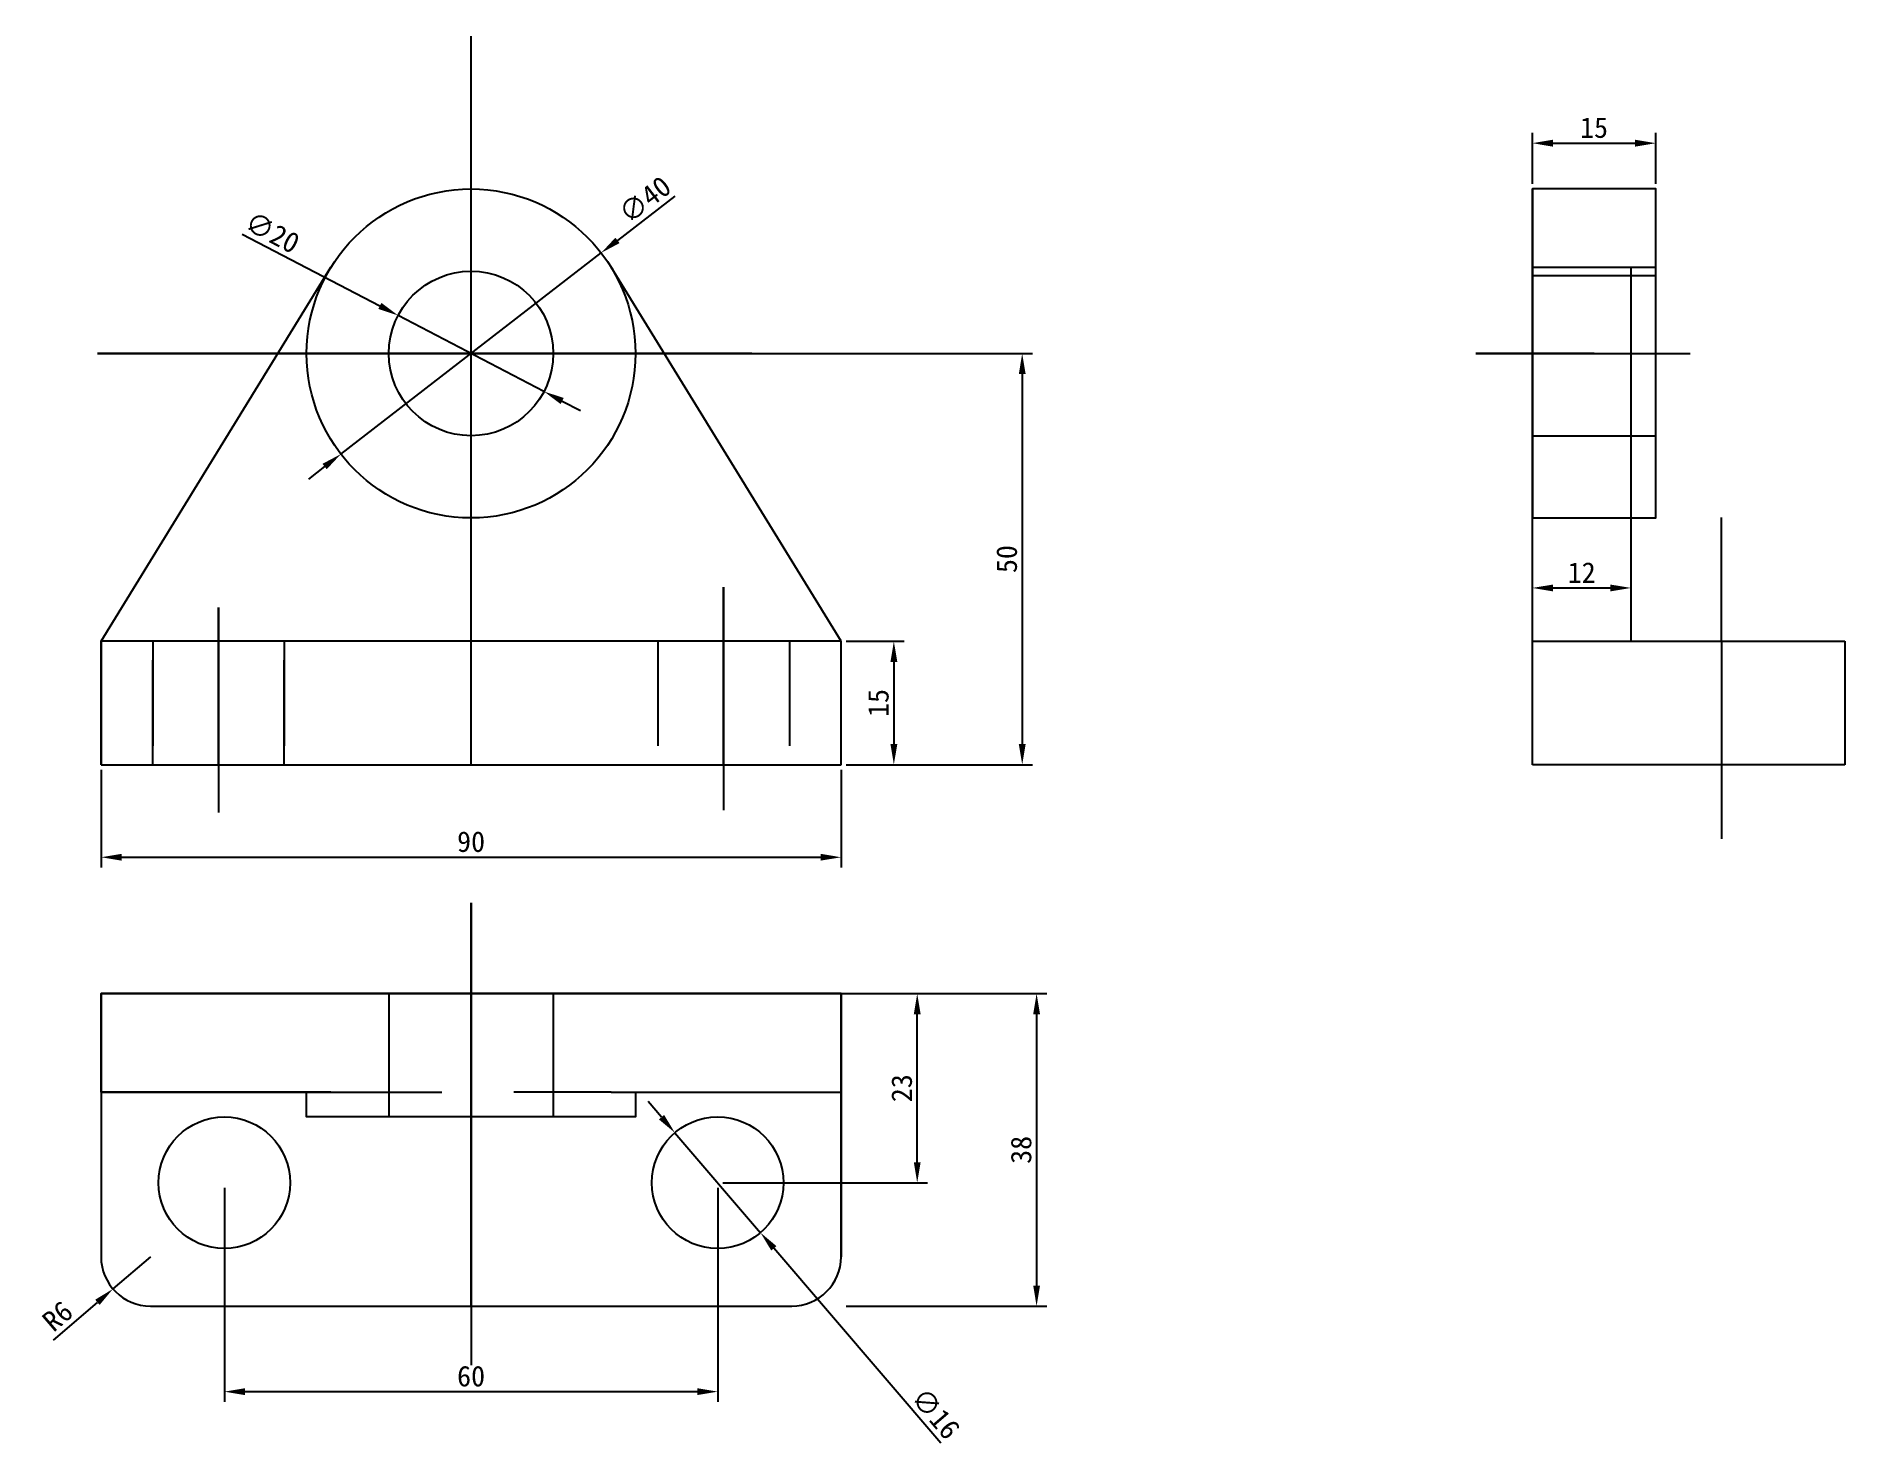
# Model space of a CAD drawing. Header units: millimetres. Extents: x 540 to 760, y 409 to 580.
import ezdxf

# ---------------------------------------------------------------- set-up
doc = ezdxf.new("R2010")
doc.units = ezdxf.units.MM
doc.linetypes.add('BORDER', pattern=[44.45, 12.7, -6.35, 12.7, -6.35, 0, -6.35])
doc.layers.get('Defpoints').update_dxf_attribs({"color": 240, "linetype": 'BORDER'})
doc.layers.add('图层1', color=50, linetype='Continuous')
doc.styles.get("Standard").update_dxf_attribs({"font": ''})
doc.styles.get('Standard').set_extended_font_data('SimSun')
doc.dimstyles.new('ISO-25', dxfattribs={"dimtxt": 2.5, "dimasz": 2.5, "dimexe": 1.25, "dimexo": 0.625, "dimtad": 1, "dimtxsty": 'Standard', "dimcen": 2.5, "dimadec": 0, "dimazin": 0, "dimtfac": 1, "dimtmove": 0, "dimatfit": 3, "dimfxl": 1, "dimarcsym": 0})

# ---------------------------------------------------------------- blocks, each defined once
blk = doc.blocks.new('*D15')
at = {"color": 0, "lineweight": -2}
for p, q in [((562.83, 440.14), (562.83, 414.11)), ((622.83, 440.14), (622.83, 414.11)), ((565.33, 415.36), (620.33, 415.36))]:
    blk.add_line(p, q, dxfattribs=at)
at = {"color": 0}
for points in [[(565.33, 415.78), (565.33, 414.94), (562.83, 415.36)], [(620.33, 414.94), (620.33, 415.78), (622.83, 415.36)]]:
    blk.add_solid(points, dxfattribs=at)
at = {"layer": 'Defpoints', "color": 0}
for p in [(562.83, 440.76), (622.83, 440.76), (622.83, 415.36)]:
    blk.add_point(p, dxfattribs=at)
at = {"color": 0, "insert": (592.83, 417.23), "char_height": 2.5, "attachment_point": 5}
blk.add_mtext('60', dxfattribs=at)
blk = doc.blocks.new('*D17')
at = {"color": 0, "lineweight": -2}
for p, q in [((623.45, 463.76), (648.34, 463.76)), ((647.09, 443.26), (647.09, 461.26)), ((623.45, 440.76), (648.34, 440.76))]:
    blk.add_line(p, q, dxfattribs=at)
at = {"color": 0}
for points in [[(647.51, 461.26), (646.68, 461.26), (647.09, 463.76)], [(646.68, 443.26), (647.51, 443.26), (647.09, 440.76)]]:
    blk.add_solid(points, dxfattribs=at)
at = {"layer": 'Defpoints', "color": 0}
for p in [(622.83, 463.76), (647.09, 463.76), (622.83, 440.76)]:
    blk.add_point(p, dxfattribs=at)
at = {"color": 0, "insert": (645.22, 452.26), "char_height": 2.5, "attachment_point": 5, "rotation": 90}
blk.add_mtext('23', dxfattribs=at)
blk = doc.blocks.new('*D18')
at = {"color": 0, "lineweight": -2}
for p, q in [((593.45, 541.6), (661.11, 541.6)), ((659.86, 539.1), (659.86, 494.1)), ((638.45, 491.6), (661.11, 491.6))]:
    blk.add_line(p, q, dxfattribs=at)
at = {"color": 0}
for points in [[(660.28, 539.1), (659.45, 539.1), (659.86, 541.6)], [(659.45, 494.1), (660.28, 494.1), (659.86, 491.6)]]:
    blk.add_solid(points, dxfattribs=at)
at = {"layer": 'Defpoints', "color": 0}
for p in [(592.83, 541.6), (637.83, 491.6), (659.86, 491.6)]:
    blk.add_point(p, dxfattribs=at)
at = {"color": 0, "insert": (657.99, 516.6), "char_height": 2.5, "attachment_point": 5, "rotation": 90}
blk.add_mtext('50', dxfattribs=at)
blk = doc.blocks.new('*D19')
at = {"color": 0, "lineweight": -2}
for p, q in [((547.83, 490.97), (547.83, 479.09)), ((637.83, 490.97), (637.83, 479.09)), ((550.33, 480.34), (635.33, 480.34))]:
    blk.add_line(p, q, dxfattribs=at)
at = {"color": 0}
for points in [[(550.33, 480.76), (550.33, 479.93), (547.83, 480.34)], [(635.33, 479.93), (635.33, 480.76), (637.83, 480.34)]]:
    blk.add_solid(points, dxfattribs=at)
at = {"layer": 'Defpoints', "color": 0}
for p in [(547.83, 491.6), (637.83, 491.6), (637.83, 480.34)]:
    blk.add_point(p, dxfattribs=at)
at = {"color": 0, "insert": (592.83, 482.22), "char_height": 2.5, "attachment_point": 5}
blk.add_mtext('90', dxfattribs=at)
blk = doc.blocks.new('*D20')
at = {"color": 0, "lineweight": -2}
for p, q in [((638.45, 506.6), (645.5, 506.6)), ((644.25, 504.1), (644.25, 494.1)), ((638.45, 491.6), (645.5, 491.6))]:
    blk.add_line(p, q, dxfattribs=at)
at = {"color": 0}
for points in [[(644.67, 504.1), (643.84, 504.1), (644.25, 506.6)], [(643.84, 494.1), (644.67, 494.1), (644.25, 491.6)]]:
    blk.add_solid(points, dxfattribs=at)
at = {"layer": 'Defpoints', "color": 0}
for p in [(637.83, 506.6), (637.83, 491.6), (644.25, 491.6)]:
    blk.add_point(p, dxfattribs=at)
at = {"color": 0, "insert": (642.38, 499.1), "char_height": 2.5, "attachment_point": 5, "rotation": 90}
blk.add_mtext('15', dxfattribs=at)
blk = doc.blocks.new('*D21')
at = {"color": 0, "lineweight": -2}
for p, q in [((721.91, 507.22), (721.91, 514.34)), ((724.41, 513.09), (731.41, 513.09)), ((733.91, 507.22), (733.91, 514.34))]:
    blk.add_line(p, q, dxfattribs=at)
at = {"color": 0}
for points in [[(724.41, 513.5), (724.41, 512.67), (721.91, 513.09)], [(731.41, 512.67), (731.41, 513.5), (733.91, 513.09)]]:
    blk.add_solid(points, dxfattribs=at)
at = {"layer": 'Defpoints', "color": 0}
for p in [(733.91, 513.09), (721.91, 506.6), (733.91, 506.6)]:
    blk.add_point(p, dxfattribs=at)
at = {"color": 0, "insert": (727.91, 514.96), "char_height": 2.5, "attachment_point": 5}
blk.add_mtext('12', dxfattribs=at)
blk = doc.blocks.new('*D22')
at = {"color": 0, "lineweight": -2}
for p, q in [((721.91, 562.22), (721.91, 568.42)), ((736.91, 562.22), (736.91, 568.42)), ((724.41, 567.17), (734.41, 567.17))]:
    blk.add_line(p, q, dxfattribs=at)
at = {"color": 0}
for points in [[(724.41, 567.59), (724.41, 566.75), (721.91, 567.17)], [(734.41, 566.75), (734.41, 567.59), (736.91, 567.17)]]:
    blk.add_solid(points, dxfattribs=at)
at = {"layer": 'Defpoints', "color": 0}
for p in [(736.91, 567.17), (721.91, 561.6), (736.91, 561.6)]:
    blk.add_point(p, dxfattribs=at)
at = {"color": 0, "insert": (729.41, 569.05), "char_height": 2.5, "attachment_point": 5}
blk.add_mtext('15', dxfattribs=at)
blk = doc.blocks.new('*D24')
at = {"color": 0, "lineweight": -2}
for p, q in [((617.61, 560.74), (610.63, 555.35)), ((577, 529.37), (608.65, 553.83)), ((575.02, 527.85), (573.04, 526.32))]:
    blk.add_line(p, q, dxfattribs=at)
at = {"color": 0}
for points in [[(610.38, 555.68), (610.89, 555.02), (608.65, 553.83)], [(575.27, 527.52), (574.76, 528.18), (577, 529.37)]]:
    blk.add_solid(points, dxfattribs=at)
at = {"layer": 'Defpoints', "color": 0}
for p in [(608.65, 553.83), (577, 529.37)]:
    blk.add_point(p, dxfattribs=at)
at = {"color": 0, "insert": (613.97, 560.3), "char_height": 2.5, "attachment_point": 5, "rotation": 37.6814}
blk.add_mtext('∅40', dxfattribs=at)
blk = doc.blocks.new('*D25')
at = {"color": 0, "lineweight": -2}
for p, q in [((564.99, 556.11), (581.74, 547.38)), ((601.69, 536.98), (583.96, 546.22)), ((603.91, 535.82), (606.13, 534.67))]:
    blk.add_line(p, q, dxfattribs=at)
at = {"color": 0}
for points in [[(581.55, 547.01), (581.93, 547.75), (583.96, 546.22)], [(604.1, 536.19), (603.72, 535.45), (601.69, 536.98)]]:
    blk.add_solid(points, dxfattribs=at)
at = {"layer": 'Defpoints', "color": 0}
for p in [(583.96, 546.22), (601.69, 536.98)]:
    blk.add_point(p, dxfattribs=at)
at = {"color": 0, "insert": (568.66, 556.31), "char_height": 2.5, "attachment_point": 5, "rotation": 332.4668}
blk.add_mtext('∅20', dxfattribs=at)
blk = doc.blocks.new('*D26')
at = {"color": 0, "lineweight": -2}
for p, q in [((616, 448.74), (614.37, 450.63)), ((617.62, 446.84), (628.03, 434.69)), ((649.97, 409.08), (629.66, 432.79))]:
    blk.add_line(p, q, dxfattribs=at)
at = {"color": 0}
for points in [[(615.68, 448.46), (616.31, 449.01), (617.62, 446.84)], [(629.97, 433.06), (629.34, 432.52), (628.03, 434.69)]]:
    blk.add_solid(points, dxfattribs=at)
at = {"layer": 'Defpoints', "color": 0}
for p in [(617.62, 446.84), (628.03, 434.69)]:
    blk.add_point(p, dxfattribs=at)
at = {"color": 0, "insert": (649.34, 412.7), "char_height": 2.5, "attachment_point": 5, "rotation": 310.5835}
blk.add_mtext('∅16', dxfattribs=at)
blk = doc.blocks.new('*D27')
at = {"color": 0, "lineweight": -2}
for p, q in [((553.83, 431.76), (549.27, 427.85)), ((542.04, 421.64), (547.38, 426.22))]:
    blk.add_line(p, q, dxfattribs=at)
at = {"color": 0}
blk.add_solid([(547.65, 425.91), (547.11, 426.54), (549.27, 427.85)], dxfattribs=at)
at = {"layer": 'Defpoints', "color": 0}
for p in [(553.83, 431.76), (549.27, 427.85)]:
    blk.add_point(p, dxfattribs=at)
at = {"color": 0, "insert": (542.54, 424.54), "char_height": 2.5, "attachment_point": 5, "rotation": 40.6689}
blk.add_mtext('R6', dxfattribs=at)
blk = doc.blocks.new('*D28')
at = {"color": 0, "lineweight": -2}
for p, q in [((638.45, 463.76), (662.86, 463.76)), ((661.61, 461.26), (661.61, 428.26)), ((638.45, 425.76), (662.86, 425.76))]:
    blk.add_line(p, q, dxfattribs=at)
at = {"color": 0}
for points in [[(662.03, 461.26), (661.2, 461.26), (661.61, 463.76)], [(661.2, 428.26), (662.03, 428.26), (661.61, 425.76)]]:
    blk.add_solid(points, dxfattribs=at)
at = {"layer": 'Defpoints', "color": 0}
for p in [(637.83, 463.76), (637.83, 425.76), (661.61, 425.76)]:
    blk.add_point(p, dxfattribs=at)
at = {"color": 0, "insert": (659.74, 444.76), "char_height": 2.5, "attachment_point": 5, "rotation": 90}
blk.add_mtext('38', dxfattribs=at)

msp = doc.modelspace()

# ---------------------------------------------------------------- linework, layer by layer
for p, q in [((592.826, 541.6), (592.826, 580.182)), ((721.914, 506.6), (721.914, 561.6)), ((721.914, 543.586), (721.914, 553.586)), ((721.914, 553.586), (721.914, 548.586)), ((721.914, 543.586), (721.914, 553.586)), ((547.826, 506.6), (575.789, 552.076)), ((637.826, 506.6), (609.863, 552.076)), ((721.914, 552.076), (736.914, 552.076)), ((721.914, 551.086), (736.914, 551.086)), ((733.914, 506.6), (733.914, 552.076)), ((626.967, 541.6), (547.378, 541.6)), ((547.378, 541.6), (641.88, 541.6)), ((592.826, 491.6), (592.826, 541.6)), ((592.826, 541.6), (626.967, 541.6)), ((729.414, 541.6), (715.029, 541.6)), ((715.029, 541.6), (741.089, 541.6)), ((721.914, 541.6), (736.914, 541.6)), ((721.914, 541.6), (731.914, 541.6)), ((721.914, 541.6), (736.914, 541.6)), ((721.914, 541.6), (721.914, 531.6)), ((721.914, 531.6), (736.914, 531.6)), ((744.914, 506.6), (744.914, 521.655)), ((623.538, 499.1), (623.538, 513.164)), ((623.538, 513.164), (623.538, 486.076)), ((562.113, 500.837), (562.113, 510.729)), ((562.113, 510.729), (562.113, 485.772)), ((637.826, 506.6), (547.826, 506.6)), ((547.826, 506.6), (547.826, 491.6)), ((547.826, 491.6), (547.826, 506.6)), ((547.826, 506.6), (547.826, 491.6)), ((547.826, 491.6), (547.826, 506.6)), ((562.113, 506.6), (562.113, 491.6)), ((562.113, 491.6), (562.113, 506.6)), ((562.113, 506.6), (562.113, 491.6)), ((562.113, 491.6), (562.113, 506.6)), ((592.826, 491.6), (592.826, 506.6)), ((623.538, 491.6), (623.538, 506.6)), ((637.826, 491.6), (637.826, 506.6)), ((721.914, 506.6), (759.914, 506.6)), ((721.914, 491.6), (721.914, 506.6)), ((721.914, 506.6), (733.914, 506.6)), ((744.914, 506.6), (744.914, 491.6)), ((759.914, 506.6), (759.914, 491.6)), ((547.826, 491.6), (637.826, 491.6)), ((759.914, 491.6), (721.914, 491.6)), ((744.914, 491.6), (744.914, 482.594)), ((592.826, 463.761), (592.826, 474.787)), ((592.826, 474.787), (592.826, 418.576)), ((637.826, 463.761), (547.826, 463.761)), ((547.826, 463.761), (547.826, 431.761)), ((592.826, 463.761), (582.826, 463.761)), ((582.826, 463.761), (582.826, 448.761)), ((592.826, 425.761), (592.826, 463.761)), ((592.826, 463.761), (602.826, 463.761)), ((602.826, 463.761), (602.826, 448.761)), ((637.826, 431.761), (637.826, 463.761)), ((637.826, 463.761), (637.826, 431.761)), ((553.826, 425.761), (631.826, 425.761))]:
    msp.add_line(p, q)
msp.add_lwpolyline([(721.914, 521.6), (736.914, 521.6), (736.914, 561.6), (721.914, 561.6)], close=True)
msp.add_lwpolyline([(575.789, 451.761), (547.826, 451.761), (547.826, 463.761), (637.826, 463.761), (637.826, 451.761)])
for centre, radius in [((592.826, 541.6), 20), ((592.826, 541.6), 10), ((562.826, 440.761), 8), ((562.826, 440.761), 8), ((622.826, 440.761), 8)]:
    msp.add_circle(centre, radius)
for centre, start, end in [((553.826, 431.761), 180, 270), ((631.826, 431.761), 270, 0)]:
    msp.add_arc(centre, 6, start, end)
at = {"layer": 'Defpoints'}
for p, q in [((554.113, 491.6), (554.113, 506.6)), ((554.113, 506.6), (554.113, 491.6)), ((554.113, 491.6), (554.113, 506.6)), ((554.113, 506.6), (554.113, 491.6)), ((570.113, 491.6), (570.113, 506.6)), ((570.113, 506.6), (570.113, 491.6)), ((570.113, 491.6), (570.113, 506.6)), ((570.113, 506.6), (570.113, 491.6)), ((615.538, 506.6), (615.538, 491.6)), ((631.538, 506.6), (631.538, 491.6))]:
    msp.add_line(p, q, dxfattribs=at)
at = {"layer": '图层1'}
for p, q in [((547.826, 451.761), (575.789, 451.761)), ((575.789, 451.761), (589.278, 451.761)), ((609.863, 451.761), (598.044, 451.761)), ((609.863, 451.761), (637.826, 451.761))]:
    msp.add_line(p, q, dxfattribs=at)
for points in [[(572.826, 463.761), (612.826, 463.761)], [(612.826, 451.761), (612.826, 448.761), (572.826, 448.761), (572.826, 451.761)]]:
    msp.add_lwpolyline(points, dxfattribs=at)

# ---------------------------------------------------------------- dimensions: what is measured, and where the dimension line sits
for base, p1, p2, picture, middle in [((736.914, 567.17), (721.914, 561.6), (736.914, 561.6), '*D22', (729.414, 569.045)), ((733.914, 513.086), (721.914, 506.6), (733.914, 506.6), '*D21', (727.914, 514.961)), ((637.826, 480.344), (547.826, 491.6), (637.826, 491.6), '*D19', (592.826, 482.219)), ((622.826, 415.359), (562.826, 440.761), (622.826, 440.761), '*D15', (592.826, 417.234))]:
    dim = msp.add_linear_dim(base=base, p1=p1, p2=p2, dimstyle='ISO-25')
    dim.commit()
    dim.dimension.update_dxf_attribs({"geometry": picture, "text_midpoint": middle})
dim = msp.add_diameter_dim_2p(p1=(576.997, 529.374), p2=(608.654, 553.825), dimstyle='ISO-25')
dim.commit()
dim.dimension.update_dxf_attribs({"geometry": '*D24', "text_midpoint": (613.966, 560.297)})
for p1, p2, picture, middle in [((601.693, 536.977), (583.958, 546.222), '*D25', (567.789, 554.651)), ((617.621, 446.837), (628.03, 434.686), '*D26', (647.912, 411.476))]:
    dim = msp.add_diameter_dim_2p(p1=p1, p2=p2, dimstyle='ISO-25')
    dim.commit()
    dim.dimension.update_dxf_attribs({"geometry": picture, "text_midpoint": middle, "dimtype": 163})
for base, p1, p2, picture, middle in [((659.862, 491.6), (592.826, 541.6), (637.826, 491.6), '*D18', (657.987, 516.6)), ((644.253, 491.6), (637.826, 506.6), (637.826, 491.6), '*D20', (642.378, 499.1)), ((647.092, 463.761), (622.826, 440.761), (622.826, 463.761), '*D17', (645.217, 452.261)), ((661.613, 425.761), (637.826, 463.761), (637.826, 425.761), '*D28', (659.738, 444.761))]:
    dim = msp.add_linear_dim(base=base, p1=p1, p2=p2, angle=90, dimstyle='ISO-25')
    dim.commit()
    dim.dimension.update_dxf_attribs({"geometry": picture, "text_midpoint": middle})
dim = msp.add_radius_dim(center=(553.826, 431.761), mpoint=(549.275, 427.851), dimstyle='ISO-25')
dim.commit()
dim.dimension.update_dxf_attribs({"geometry": '*D27', "text_midpoint": (542.542, 424.538)})

doc.saveas('drawing.dxf')
